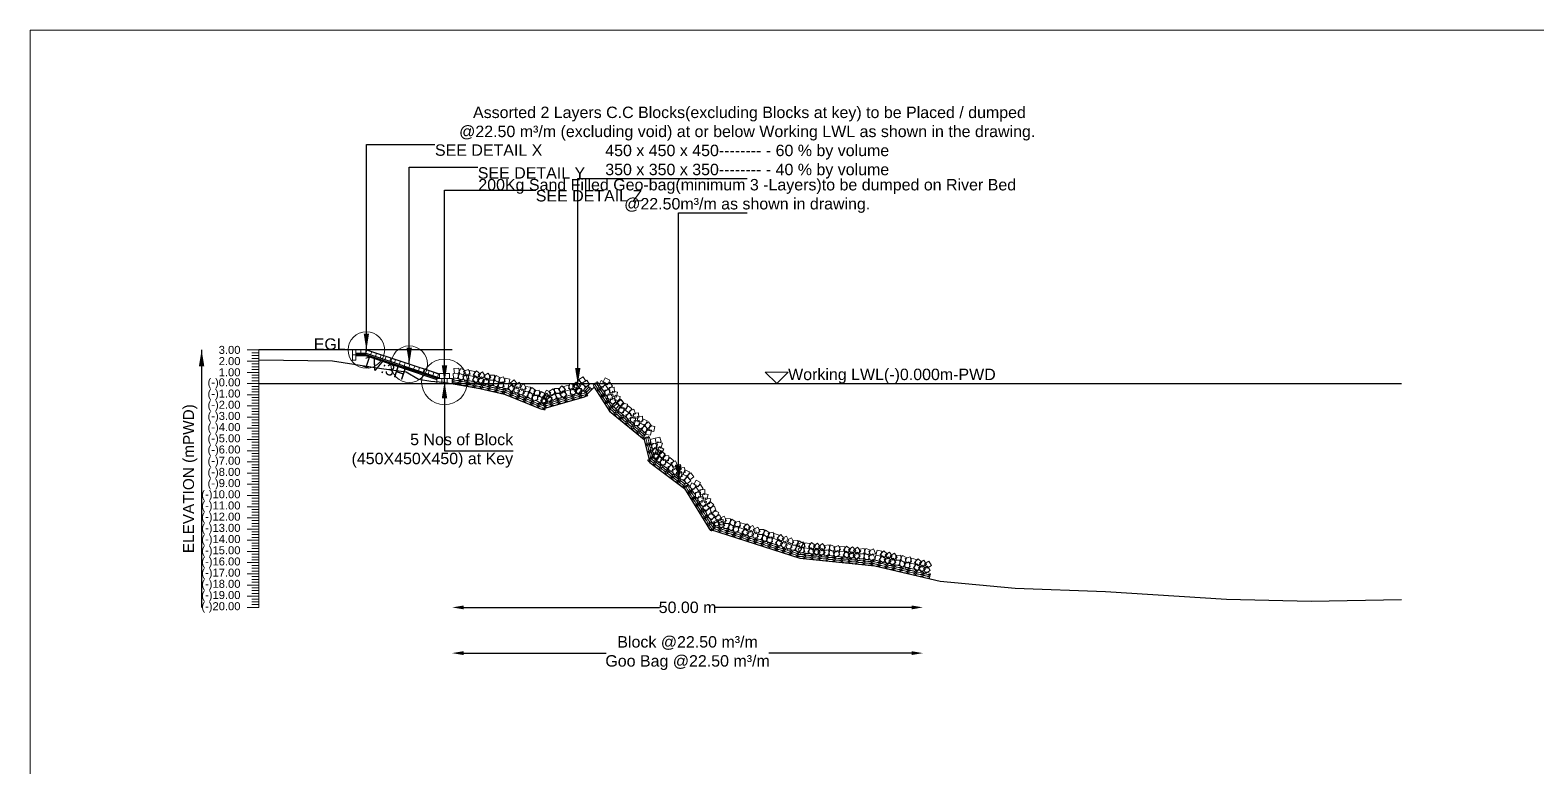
# Model space of a CAD drawing. Header units: inches. Extents: x 89000 to 845017, y -7071 to 0.
# Drawn here: x 670000 to 676595, y -3229 to 0 of the extents above; entities that cross this region are included whole.
import ezdxf

# ---------------------------------------------------------------- set-up
doc = ezdxf.new("R2010")
doc.units = ezdxf.units.IN
doc.header["$LTSCALE"] = 7
doc.header["$MEASUREMENT"] = 0
doc.header["$PDMODE"] = 3
for name, color, linetype, lineweight in [('Cross Section Labels', 7, 'Continuous', 9), ('Existing_Bed_Level for Xsection', 7, 'Continuous', 25), ('Long Section Labels', 7, 'Continuous', 9)]:
    doc.layers.add(name, color=color, linetype=linetype, lineweight=lineweight)
doc.styles.get("Standard").update_dxf_attribs({"font": 'arial.ttf'})
doc.dimstyles.new('Appron Lebeling Style', dxfattribs={"dimtxt": 50, "dimasz": 50, "dimexe": 0.18, "dimexo": 0.0625, "dimgap": 0.09, "dimtad": 0, "dimtih": 1, "dimtoh": 1, "dimdec": 4, "dimzin": 0, "dimdsep": 46, "dimtxsty": 'Standard', "dimcen": 0.09, "dimse1": 1, "dimse2": 1, "dimadec": 0, "dimazin": 0, "dimtfac": 1, "dimtdec": 4, "dimtofl": 0, "dimtmove": 0, "dimatfit": 3, "dimfxl": 1, "dimtolj": 1, "dimtzin": 0, "dimarcsym": 0})
doc.dimstyles.get("Standard").update_dxf_attribs({"dimtxt": 0.18, "dimasz": 0.18, "dimexe": 0.18, "dimexo": 0.0625, "dimgap": 0.09, "dimtad": 0, "dimtih": 1, "dimtoh": 1, "dimdec": 4, "dimzin": 0, "dimdsep": 46, "dimtxsty": 'Standard', "dimcen": 0.09, "dimadec": 0, "dimazin": 0, "dimtfac": 1, "dimtdec": 4, "dimtofl": 0, "dimtmove": 0, "dimatfit": 3, "dimfxl": 1, "dimtolj": 1, "dimtzin": 0, "dimarcsym": 0})

# ---------------------------------------------------------------- blocks, each defined once
blk = doc.blocks.new('*D333')
at = {"layer": 'Cross Section Labels', "color": 0, "lineweight": -2, "transparency": 16777216}
for p, q in [((671895.6, -2526.9), (672753.1, -2526.9)), ((673855.7, -2526.9), (672998.2, -2526.9))]:
    blk.add_line(p, q, dxfattribs=at)
at = {"layer": 'Cross Section Labels', "color": 0, "transparency": 16777216}
for points in [[(671895.6, -2518.6), (671895.6, -2535.3), (671845.6, -2526.9)], [(673855.7, -2518.6), (673855.7, -2535.3), (673905.7, -2526.9)]]:
    blk.add_solid(points, dxfattribs=at)
at = {"layer": 'Defpoints', "color": 0, "transparency": 16777216}
for p in [(671845.6, -1547), (673905.7, -2394.6), (673905.7, -2526.9)]:
    blk.add_point(p, dxfattribs=at)
at = {"layer": 'Cross Section Labels', "color": 0, "transparency": 16777216, "insert": (672875.7, -2526.9), "char_height": 50, "attachment_point": 5}
blk.add_mtext('\\A1;50.00 m', dxfattribs=at)
blk = doc.blocks.new('*D334')
at = {"layer": 'Cross Section Labels', "color": 0, "lineweight": -2, "transparency": 16777216}
for p, q in [((671895.6, -2726.9), (672520, -2726.9)), ((673855.7, -2726.9), (673231.3, -2726.9))]:
    blk.add_line(p, q, dxfattribs=at)
at = {"layer": 'Cross Section Labels', "color": 0, "transparency": 16777216}
for points in [[(671895.6, -2718.6), (671895.6, -2735.3), (671845.6, -2726.9)], [(673855.7, -2718.6), (673855.7, -2735.3), (673905.7, -2726.9)]]:
    blk.add_solid(points, dxfattribs=at)
at = {"layer": 'Defpoints', "color": 0, "transparency": 16777216}
for p in [(671845.6, -1547), (673905.7, -2394.6), (673905.7, -2726.9)]:
    blk.add_point(p, dxfattribs=at)
at = {"layer": 'Cross Section Labels', "color": 0, "transparency": 16777216, "insert": (672875.7, -2726.9), "char_height": 50, "attachment_point": 5}
blk.add_mtext('\\A1;Block @22.50 m³/m ^JGoo Bag @22.50 m³/m ', dxfattribs=at)

msp = doc.modelspace()

# ---------------------------------------------------------------- linework, layer by layer
at = {"layer": 'Cross Section Labels'}
for points in [[(670000, 0), (680000, 0), (680000, -7071), (670000, -7071)], [(673265.64734, -1546.95), (673315.64734, -1496.95), (673215.64734, -1496.95)]]:
    msp.add_lwpolyline(points, close=True, dxfattribs=at)
for centre, radius in [((671470.79734, -1399.95), 80), ((671658.22234, -1462.425), 80), ((671812.57234, -1539.6), 100)]:
    msp.add_circle(centre, radius, dxfattribs=at)
at = {"layer": 'Existing_Bed_Level for Xsection'}
for points in [[(671845.64734, -1399.95), (671000, -1399.95)], [(671000, -1442.727), (671322.45238, -1446.892), (671537.42079, -1481.437), (671644.90501, -1496.382), (671698.64699, -1527.105), (671752.38894, -1536.905), (671806.13118, -1540.825), (671859.87316, -1549.155), (671967.35739, -1568.755), (672074.84157, -1593.255), (672236.06778, -1658.915), (672425.33301, -1605.75), (672467.59866, -1562.14), (672534.62701, -1667.49), (672686.35721, -1791.95), (672711.04719, -1892.89), (672862.64352, -2006.57), (672972.01836, -2184.93), (673367.06782, -2311.84), (673695.27273, -2345.16), (673980.91066, -2412.29), (674309.16849, -2442.18), (674704.21341, -2457.37), (675232.93167, -2490.2), (675603.73285, -2500), (675998.77811, -2491.67)], [(671790.52234, -1506.525), (671473.06041, -1400.70436), (671470.79734, -1399.95), (671468.41186, -1399.95), (671424.31186, -1399.95)], [(671424.31186, -1414.65), (671468.41186, -1414.65), (671790.52234, -1522.02016)], [(671424.31186, -1419.55), (671467.6167, -1419.55), (671783.6667, -1524.9)], [(671424.31186, -1424.45), (671466.82154, -1424.45), (671779.49734, -1528.67527)], [(671000, -1546.95), (675998.77811, -1546.95)]]:
    msp.add_lwpolyline(points, dxfattribs=at)
at = {"layer": 'Long Section Labels'}
for points in [[(671000, -1399.95), (670950, -1399.95)], [(671000, -1448.95), (670950, -1448.95)], [(671000, -1412.2), (670970, -1412.2)], [(671000, -1424.45), (670970, -1424.45)], [(671000, -1436.7), (670970, -1436.7)], [(671000, -2526.95), (671000, -2477.95), (671000, -2428.95), (671000, -2379.95), (671000, -2330.95), (671000, -2281.95), (671000, -2232.95), (671000, -2183.95), (671000, -2134.95), (671000, -2085.95), (671000, -2036.95), (671000, -1987.95), (671000, -1938.95), (671000, -1889.95), (671000, -1840.95), (671000, -1791.95), (671000, -1742.95), (671000, -1693.95), (671000, -1644.95), (671000, -1595.95), (671000, -1546.95), (671000, -1497.95), (671000, -1448.95), (671000, -1399.95)], [(671000, -1497.95), (670950, -1497.95)], [(671000, -1461.2), (670970, -1461.2)], [(671000, -1473.45), (670970, -1473.45)], [(671000, -1485.7), (670970, -1485.7)], [(671000, -1510.2), (670970, -1510.2)], [(671000, -1546.95), (670950, -1546.95)], [(671000, -1522.45), (670970, -1522.45)], [(671000, -1534.7), (670970, -1534.7)], [(671000, -1559.2), (670970, -1559.2)], [(671000, -1571.45), (670970, -1571.45)], [(671000, -1595.95), (670950, -1595.95)], [(671000, -1644.95), (670950, -1644.95)], [(671000, -1583.7), (670970, -1583.7)], [(671000, -1608.2), (670970, -1608.2)], [(671000, -1620.45), (670970, -1620.45)], [(671000, -1632.7), (670970, -1632.7)], [(671000, -1693.95), (670950, -1693.95)], [(671000, -1657.2), (670970, -1657.2)], [(671000, -1669.45), (670970, -1669.45)], [(671000, -1681.7), (670970, -1681.7)], [(671000, -1706.2), (670970, -1706.2)], [(671000, -1742.95), (670950, -1742.95)], [(671000, -1718.45), (670970, -1718.45)], [(671000, -1730.7), (670970, -1730.7)], [(671000, -1755.2), (670970, -1755.2)], [(671000, -1767.45), (670970, -1767.45)], [(671000, -1779.7), (670970, -1779.7)], [(671000, -1791.95), (670950, -1791.95)], [(671000, -1840.95), (670950, -1840.95)], [(671000, -1804.2), (670970, -1804.2)], [(671000, -1816.45), (670970, -1816.45)], [(671000, -1828.7), (670970, -1828.7)], [(671000, -1889.95), (670950, -1889.95)], [(671000, -1853.2), (670970, -1853.2)], [(671000, -1865.45), (670970, -1865.45)], [(671000, -1877.7), (670970, -1877.7)], [(671000, -1902.2), (670970, -1902.2)], [(671000, -1938.95), (670950, -1938.95)], [(671000, -1914.45), (670970, -1914.45)], [(671000, -1926.7), (670970, -1926.7)], [(671000, -1951.2), (670970, -1951.2)], [(671000, -1963.45), (670970, -1963.45)], [(671000, -1975.7), (670970, -1975.7)], [(671000, -1987.95), (670950, -1987.95)], [(671000, -2036.95), (670950, -2036.95)], [(671000, -2000.2), (670970, -2000.2)], [(671000, -2012.45), (670970, -2012.45)], [(671000, -2024.7), (670970, -2024.7)], [(671000, -2085.95), (670950, -2085.95)], [(671000, -2049.2), (670970, -2049.2)], [(671000, -2061.45), (670970, -2061.45)], [(671000, -2073.7), (670970, -2073.7)], [(671000, -2098.2), (670970, -2098.2)], [(671000, -2134.95), (670950, -2134.95)], [(671000, -2110.45), (670970, -2110.45)], [(671000, -2122.7), (670970, -2122.7)], [(671000, -2147.2), (670970, -2147.2)], [(671000, -2159.45), (670970, -2159.45)], [(671000, -2171.7), (670970, -2171.7)], [(671000, -2183.95), (670950, -2183.95)], [(671000, -2232.95), (670950, -2232.95)], [(671000, -2196.2), (670970, -2196.2)], [(671000, -2208.45), (670970, -2208.45)], [(671000, -2220.7), (670970, -2220.7)], [(671000, -2281.95), (670950, -2281.95)], [(671000, -2245.2), (670970, -2245.2)], [(671000, -2257.45), (670970, -2257.45)], [(671000, -2269.7), (670970, -2269.7)], [(671000, -2294.2), (670970, -2294.2)], [(671000, -2306.45), (670970, -2306.45)], [(671000, -2330.95), (670950, -2330.95)], [(671000, -2318.7), (670970, -2318.7)], [(671000, -2343.2), (670970, -2343.2)], [(671000, -2355.45), (670970, -2355.45)], [(671000, -2367.7), (670970, -2367.7)], [(671000, -2379.95), (670950, -2379.95)], [(671000, -2428.95), (670950, -2428.95)], [(671000, -2392.2), (670970, -2392.2)], [(671000, -2404.45), (670970, -2404.45)], [(671000, -2416.7), (670970, -2416.7)], [(671000, -2477.95), (670950, -2477.95)], [(671000, -2441.2), (670970, -2441.2)], [(671000, -2453.45), (670970, -2453.45)], [(671000, -2465.7), (670970, -2465.7)], [(671000, -2490.2), (670970, -2490.2)], [(671000, -2502.45), (670970, -2502.45)], [(671000, -2526.95), (670950, -2526.95)], [(671000, -2514.7), (670970, -2514.7)]]:
    msp.add_lwpolyline(points, dxfattribs=at)
for points in [[(671424.31186, -1399.95), (671409.61186, -1399.95), (671409.61186, -1422), (671424.31186, -1422)], [(671424.31186, -1422), (671409.61186, -1422), (671409.61186, -1444.05), (671424.31186, -1444.05)], [(671446.36186, -1399.95), (671424.31186, -1399.95), (671424.31186, -1414.65), (671446.36186, -1414.65)], [(671468.41186, -1399.95), (671446.36186, -1399.95), (671446.36186, -1414.65), (671468.41186, -1414.65)], [(671493.97888, -1407.67718), (671473.06041, -1400.70436), (671468.41186, -1414.65), (671489.33033, -1421.62282)], [(671514.89734, -1414.65), (671493.97888, -1407.67718), (671489.33033, -1421.62282), (671510.24879, -1428.59564)], [(671535.81581, -1421.62282), (671514.89734, -1414.65), (671510.24879, -1428.59564), (671531.16726, -1435.56847)], [(671556.73428, -1428.59564), (671535.81581, -1421.62282), (671531.16726, -1435.56847), (671552.08573, -1442.54129)], [(671577.65274, -1435.56847), (671556.73428, -1428.59564), (671552.08573, -1442.54129), (671573.00419, -1449.51411)], [(671598.57121, -1442.54129), (671577.65274, -1435.56847), (671573.00419, -1449.51411), (671593.92266, -1456.48693)], [(671619.48968, -1449.51411), (671598.57121, -1442.54129), (671593.92266, -1456.48693), (671614.84113, -1463.45976)], [(671640.40814, -1456.48693), (671619.48968, -1449.51411), (671614.84113, -1463.45976), (671635.75959, -1470.43258)], [(671661.32661, -1463.45976), (671640.40814, -1456.48693), (671635.75959, -1470.43258), (671656.67806, -1477.4054)], [(671682.24508, -1470.43258), (671661.32661, -1463.45976), (671656.67806, -1477.4054), (671677.59653, -1484.37822)], [(671703.16354, -1477.4054), (671682.24508, -1470.43258), (671677.59653, -1484.37822), (671698.515, -1491.35104)], [(671724.08201, -1484.37822), (671703.16354, -1477.4054), (671698.515, -1491.35104), (671719.43346, -1498.32387)], [(671745.00048, -1491.35104), (671724.08201, -1484.37822), (671719.43346, -1498.32387), (671740.35193, -1505.29669)], [(671765.91894, -1498.32387), (671745.00048, -1491.35104), (671740.35193, -1505.29669), (671761.2704, -1512.26951)], [(671786.83741, -1505.29669), (671765.91894, -1498.32387), (671761.2704, -1512.26951), (671782.18886, -1519.24233)], [(671812.57234, -1502.85), (671790.52234, -1502.85), (671790.52234, -1524.9), (671812.57234, -1524.9)], [(671834.62234, -1502.85), (671812.57234, -1502.85), (671812.57234, -1524.9), (671834.62234, -1524.9)], [(671871.82835, -1500.89736), (671849.90735, -1503.27904), (671852.28903, -1525.20003), (671874.21003, -1522.81835)], [(671875.20577, -1479.10755), (671853.28477, -1481.48923), (671855.66645, -1503.41023), (671877.58745, -1501.02855)], [(671899.39366, -1511.83111), (671879.46621, -1502.39188), (671870.02698, -1522.31933), (671889.95443, -1531.75856)], [(671903.3493, -1490.13882), (671883.42185, -1480.69959), (671873.98262, -1500.62704), (671893.91007, -1510.06627)], [(671913.08276, -1506.94268), (671892.31443, -1514.3507), (671899.72245, -1535.11904), (671920.49079, -1527.71101)], [(671917.0384, -1485.25039), (671896.27007, -1492.65842), (671903.67809, -1513.42675), (671924.44643, -1506.01872)], [(671940.91886, -1516.11817), (671919.22657, -1512.16253), (671915.27093, -1533.85482), (671936.96322, -1537.81046)], [(671944.8745, -1494.42588), (671923.18221, -1490.47024), (671919.22657, -1512.16253), (671940.91886, -1516.11817)], [(671965.32647, -1527.66462), (671948.50967, -1513.40286), (671934.24791, -1530.21965), (671951.0647, -1544.48142)], [(671969.28211, -1505.97233), (671952.46531, -1491.71057), (671938.20355, -1508.52737), (671955.02034, -1522.78913)], [(671978.23828, -1495.86784), (671960.09747, -1508.40232), (671972.63195, -1526.54314), (671990.77277, -1514.00865)], [(672014.6456, -1519.97319), (672002.90148, -1501.31098), (671984.23927, -1513.05509), (671995.98338, -1531.71731)], [(672031.54047, -1509.97983), (672009.5063, -1510.81507), (672010.34154, -1532.84925), (672032.37571, -1532.01401)], [(672057.33818, -1521.7179), (672037.84254, -1511.41633), (672027.54097, -1530.91197), (672047.03661, -1541.21354)], [(671801.54734, -1524.9), (671779.49734, -1524.9), (671779.49734, -1546.95), (671801.54734, -1546.95)], [(671823.59734, -1524.9), (671801.54734, -1524.9), (671801.54734, -1546.95), (671823.59734, -1546.95)], [(671845.64734, -1524.9), (671823.59734, -1524.9), (671823.59734, -1546.95), (671845.64734, -1546.95)], [(671974.28264, -1517.56013), (671956.14183, -1530.09461), (671968.67631, -1548.23543), (671986.81713, -1535.70094)], [(672009.7452, -1541.47177), (671998.00109, -1522.80955), (671979.33887, -1534.55367), (671991.08299, -1553.21588)], [(672026.64008, -1531.4784), (672004.6059, -1532.31365), (672005.44114, -1554.34782), (672027.47532, -1553.51258)], [(672052.43779, -1543.21647), (672032.94214, -1532.9149), (672022.64057, -1552.41055), (672042.13622, -1562.71212)], [(672066.32755, -1538.9313), (672045.25515, -1545.42411), (672051.74796, -1566.4965), (672072.82035, -1560.0037)], [(672071.22795, -1517.43273), (672050.15555, -1523.92553), (672056.64835, -1544.99793), (672077.72075, -1538.50513)], [(672093.73581, -1549.31521), (672072.23724, -1544.41482), (672067.33684, -1565.91339), (672088.83541, -1570.81378)], [(672098.63621, -1527.81664), (672077.13763, -1522.91624), (672072.23724, -1544.41482), (672093.73581, -1549.31521)], [(672122.12475, -1569.25715), (672108.5872, -1551.85206), (672091.18211, -1565.38961), (672104.71966, -1582.7947)], [(672130.44146, -1548.83572), (672116.90391, -1531.43063), (672099.49882, -1544.96818), (672113.03637, -1562.37327)], [(672132.96141, -1561.2023), (672112.63707, -1569.75354), (672121.18832, -1590.07788), (672141.51265, -1581.52664)], [(672141.27812, -1540.78087), (672120.95378, -1549.33211), (672129.50502, -1569.65645), (672149.82936, -1561.10521)], [(672161.93877, -1589.83185), (672153.37135, -1569.51432), (672133.05382, -1578.08175), (672141.62125, -1598.39927)], [(672170.25548, -1569.41041), (672161.68805, -1549.09289), (672141.37053, -1557.66031), (672149.93795, -1577.97784)], [(672180.2288, -1582.70591), (672158.35014, -1579.96243), (672155.60666, -1601.84109), (672177.48532, -1604.58457)], [(672188.54551, -1562.28448), (672166.66684, -1559.541), (672163.92337, -1581.41966), (672185.80203, -1584.16314)], [(672212.10222, -1578.04473), (672194.53182, -1564.72243), (672181.20952, -1582.29282), (672198.77991, -1595.61513)], [(672226.50254, -1576.06509), (672204.65691, -1579.06025), (672207.65206, -1600.90588), (672229.49769, -1597.91072)], [(672251.8678, -1590.74983), (672231.44637, -1582.43312), (672223.12966, -1602.85456), (672243.55109, -1611.17126)], [(672237.33258, -1582.0522), (672226.53074, -1601.27518), (672245.75372, -1612.07702), (672256.55556, -1592.85404)], [(672277.78058, -1586.87899), (672258.54901, -1576.09246), (672247.76248, -1595.32404), (672266.99405, -1606.11056)], [(672287.8506, -1570.0297), (672268.89119, -1581.28772), (672280.14921, -1600.24714), (672299.10862, -1588.98912)], [(672316.12192, -1568.02051), (672294.07347, -1568.28168), (672294.33464, -1590.33014), (672316.3831, -1590.06896)], [(672326.27819, -1557.62154), (672310.86598, -1573.3907), (672326.63513, -1588.80291), (672342.04734, -1573.03376)], [(672332.24128, -1578.84992), (672316.82907, -1594.61908), (672332.59823, -1610.03129), (672348.01044, -1594.26213)], [(672355.31768, -1553.6534), (672334.0893, -1559.61649), (672340.0524, -1580.84487), (672361.28077, -1574.88177)], [(672361.28077, -1574.88177), (672340.0524, -1580.84487), (672346.01549, -1602.07324), (672367.24387, -1596.11015)], [(672382.31657, -1553.32008), (672360.94745, -1547.88287), (672355.51025, -1569.252), (672376.87937, -1574.6892)], [(672388.27967, -1574.54845), (672366.91055, -1569.11125), (672361.47335, -1590.48037), (672382.84247, -1595.91757)], [(672395.74164, -1552.84119), (672373.69448, -1553.19511), (672374.0484, -1575.24227), (672396.09556, -1574.88835)], [(672385.93122, -1540.31053), (672375.12938, -1559.53351), (672394.35236, -1570.33535), (672405.1542, -1551.11237)], [(672391.89432, -1561.53891), (672381.09248, -1580.76189), (672400.31545, -1591.56372), (672411.11729, -1572.34075)], [(672395.96708, -1533.21332), (672385.2462, -1552.48156), (672404.51444, -1563.20245), (672415.23533, -1543.9342)], [(672411.57549, -1568.18693), (672389.52833, -1568.54085), (672389.88225, -1590.58801), (672411.92941, -1590.23409)], [(672419.38874, -1517.25305), (672400.46552, -1528.57181), (672411.78427, -1547.49503), (672430.7075, -1536.17627)], [(672411.80093, -1548.55906), (672401.08005, -1567.82731), (672420.34829, -1578.54819), (672431.06917, -1559.27995)], [(672435.22259, -1532.59879), (672416.29937, -1543.91755), (672427.61812, -1562.84077), (672446.54134, -1551.52201)], [(672516.73968, -1544.23329), (672497.19318, -1534.02853), (672486.98843, -1553.57503), (672506.53492, -1563.77978)], [(672528.92071, -1570.89151), (672517.08418, -1552.28777), (672498.48044, -1564.12429), (672510.31697, -1582.72803)], [(672535.34342, -1532.39676), (672515.79692, -1522.19201), (672505.59217, -1541.7385), (672525.13866, -1551.94326)], [(672537.03263, -1596.64511), (672536.07058, -1574.61611), (672514.04158, -1575.57816), (672515.00363, -1597.60717)], [(672547.52445, -1559.05498), (672535.68792, -1540.45124), (672517.08418, -1552.28777), (672528.92071, -1570.89151)], [(672555.63637, -1584.80859), (672554.67432, -1562.77959), (672532.64532, -1563.74164), (672533.60737, -1585.77064)], [(672569.13553, -1584.5144), (672547.61292, -1579.72069), (672542.81921, -1601.2433), (672564.34182, -1606.03702)], [(672203.78551, -1598.46616), (672186.21511, -1585.14386), (672172.89281, -1602.71426), (672190.46321, -1616.03656)], [(672218.18583, -1596.48652), (672196.3402, -1599.48168), (672199.33535, -1621.32731), (672221.18098, -1618.33215)], [(672243.55109, -1611.17126), (672223.12966, -1602.85456), (672214.81295, -1623.27599), (672235.23439, -1631.59269)], [(672243.29568, -1603.28058), (672232.49384, -1622.50355), (672251.71681, -1633.30539), (672262.51865, -1614.08242)], [(672265.07478, -1627.4741), (672251.53723, -1610.06901), (672234.13213, -1623.60656), (672247.66968, -1641.01165)], [(672273.39148, -1607.05267), (672259.85393, -1589.64758), (672242.44884, -1603.18513), (672255.98639, -1620.59022)], [(672283.74367, -1608.10737), (672264.5121, -1597.32084), (672253.72557, -1616.55241), (672272.95715, -1627.33894)], [(672293.8137, -1591.25808), (672274.85428, -1602.5161), (672286.1123, -1621.47551), (672305.07172, -1610.21749)], [(672322.08502, -1589.24888), (672300.03656, -1589.51006), (672300.29774, -1611.55851), (672322.34619, -1611.29734)], [(672550.53179, -1596.35093), (672529.00918, -1591.55722), (672524.21547, -1613.07983), (672545.73808, -1617.87354)], [(672557.58508, -1636.47062), (672562.36165, -1614.94419), (672540.83523, -1610.16762), (672536.05866, -1631.69404)], [(672576.62381, -1641.24879), (672560.37261, -1626.34573), (672545.46956, -1642.59693), (672561.72075, -1657.49999)], [(672584.18685, -1651.48172), (672571.34245, -1633.559), (672553.41973, -1646.4034), (672566.26413, -1664.32612)], [(672576.18882, -1624.63409), (672580.96539, -1603.10767), (672559.43897, -1598.3311), (672554.6624, -1619.85752)], [(672595.22755, -1629.41226), (672578.97635, -1614.50921), (672564.0733, -1630.76041), (672580.32449, -1645.66346)], [(672598.17107, -1634.43344), (672585.32668, -1616.51072), (672567.40395, -1629.35511), (672580.24835, -1647.27783)], [(672612.51269, -1636.80119), (672590.75848, -1633.20161), (672587.1589, -1654.95581), (672608.91311, -1658.55539)], [(672632.40033, -1658.3307), (672615.35205, -1644.34647), (672601.36782, -1661.39475), (672618.41611, -1675.37898)], [(672598.52846, -1653.84947), (672576.77426, -1650.24989), (672573.17468, -1672.0041), (672594.92888, -1675.60368)], [(672618.41611, -1675.37898), (672601.36782, -1661.39475), (672587.3836, -1678.44304), (672604.43188, -1692.42726)], [(672634.15547, -1697.31808), (672626.37098, -1676.6879), (672605.7408, -1684.47239), (672613.52529, -1705.10257)], [(672648.13969, -1680.2698), (672640.35521, -1659.63962), (672619.72503, -1667.42411), (672627.50952, -1688.05428)], [(672646.88956, -1692.82844), (672624.9454, -1694.98632), (672627.10328, -1716.93048), (672649.04744, -1714.7726)], [(672660.87378, -1675.78016), (672638.92963, -1677.93804), (672641.0875, -1699.88219), (672663.03166, -1697.72432)], [(672666.10359, -1728.74722), (672663.92824, -1706.80479), (672641.98581, -1708.98014), (672644.16116, -1730.92258)], [(672680.08782, -1711.69894), (672677.91247, -1689.75651), (672655.97003, -1691.93186), (672658.14539, -1713.87429)], [(672699.66714, -1710.30097), (672679.57855, -1701.2097), (672670.48728, -1721.29828), (672690.57586, -1730.38956)], [(672717.50905, -1732.32302), (672704.66465, -1714.40029), (672686.74193, -1727.24469), (672699.58633, -1745.16741)], [(672685.68291, -1727.34925), (672665.59433, -1718.25798), (672656.50305, -1738.34657), (672676.59164, -1747.43784)], [(672703.52483, -1749.3713), (672690.68043, -1731.44858), (672672.75771, -1744.29297), (672685.6021, -1762.21569)], [(672717.86644, -1751.73905), (672696.11224, -1748.13947), (672692.51266, -1769.89367), (672714.26686, -1773.49325)], [(672731.85067, -1734.69076), (672710.09646, -1731.09118), (672706.49688, -1752.84539), (672728.25109, -1756.44497)], [(672738.67682, -1807.86519), (672733.43783, -1786.44661), (672712.01925, -1791.68561), (672717.25825, -1813.10419)], [(672738.09339, -1834.85984), (672744.2529, -1813.68762), (672723.08068, -1807.52811), (672716.92117, -1828.70033)], [(672750.97272, -1838.91405), (672732.12753, -1827.46586), (672720.67933, -1846.31105), (672739.52453, -1857.75925)], [(672761.13928, -1840.99653), (672740.67392, -1832.7885), (672732.46589, -1853.25385), (672752.93124, -1861.46188)], [(672760.0954, -1802.6262), (672754.8564, -1781.20762), (672733.43783, -1786.44661), (672738.67682, -1807.86519)], [(672759.51196, -1829.62085), (672765.67147, -1808.44862), (672744.49925, -1802.28912), (672738.33974, -1823.46134)], [(672772.3913, -1833.67506), (672753.54611, -1822.22686), (672742.09791, -1841.07206), (672760.9431, -1852.52025)], [(672766.19416, -1873.93588), (672777.62734, -1855.08158), (672758.77304, -1843.64839), (672747.33986, -1862.50269)], [(672779.92307, -1862.22089), (672766.31053, -1844.87438), (672748.96402, -1858.48692), (672762.57656, -1875.83343)], [(672747.91056, -1858.63749), (672727.44521, -1850.42946), (672719.23717, -1870.89481), (672739.70252, -1879.10285)], [(672744.77558, -1879.17487), (672756.20877, -1860.32057), (672737.35446, -1848.88739), (672725.92128, -1867.74169)], [(672766.69435, -1879.86185), (672753.08181, -1862.51535), (672735.73531, -1876.12788), (672749.34785, -1893.47439)], [(672781.12546, -1881.60295), (672759.23516, -1878.95392), (672756.58613, -1900.84422), (672778.47643, -1903.49325)], [(672794.35417, -1863.96199), (672772.46387, -1861.31296), (672769.81484, -1883.20325), (672791.70514, -1885.85228)], [(672801.9316, -1902.24617), (672784.29063, -1889.01746), (672771.06192, -1906.65842), (672788.70288, -1919.88714)], [(672815.16031, -1884.60521), (672797.51935, -1871.3765), (672784.29063, -1889.01746), (672801.9316, -1902.24617)], [(672818.61122, -1923.47921), (672809.93591, -1903.20751), (672789.66422, -1911.88282), (672798.33952, -1932.15451)], [(672831.83993, -1905.83825), (672823.16463, -1885.56655), (672802.89294, -1894.24186), (672811.56824, -1914.51355)], [(672844.36648, -1900.79845), (672822.53708, -1903.90969), (672825.64832, -1925.73909), (672847.47772, -1922.62785)], [(672831.13776, -1918.43941), (672809.30836, -1921.55065), (672812.4196, -1943.38005), (672834.249, -1940.26881)], [(672851.89741, -1953.48759), (672848.76879, -1931.66068), (672826.94188, -1934.7893), (672830.0705, -1956.61621)], [(672865.12613, -1935.84663), (672861.99751, -1914.01971), (672840.17059, -1917.14833), (672843.29921, -1938.97525)], [(672871.3973, -1951.2385), (672850.93195, -1943.03047), (672842.72392, -1963.49582), (672863.18927, -1971.70385)], [(672884.62602, -1933.59754), (672864.16067, -1925.3895), (672855.95263, -1945.85486), (672876.41798, -1954.06289)], [(672890.1811, -1972.46286), (672876.56856, -1955.11635), (672859.22205, -1968.72889), (672872.83459, -1986.0754)], [(672903.40981, -1954.8219), (672889.79727, -1937.47539), (672872.45077, -1951.08793), (672886.0633, -1968.43444)], [(672932.38115, -1980.41438), (672913.00629, -1969.88741), (672902.47931, -1989.26227), (672921.85417, -1999.78924)], [(672913.58399, -1991.94127), (672894.20912, -1981.4143), (672883.68215, -2000.78916), (672903.05701, -2011.31614)], [(672925.32199, -2018.79751), (672913.79509, -2000.00035), (672894.99793, -2011.52724), (672906.52483, -2030.32441)], [(672933.00641, -2044.6819), (672932.40921, -2022.63998), (672910.3673, -2023.23718), (672910.9645, -2045.27909)], [(672944.11915, -2007.27062), (672932.59226, -1988.47346), (672913.79509, -2000.00035), (672925.32199, -2018.79751)], [(672946.50859, -2044.61125), (672925.06829, -2039.46186), (672919.9189, -2060.90215), (672941.3592, -2066.05154)], [(672951.80357, -2033.155), (672951.20637, -2011.11309), (672929.16446, -2011.71029), (672929.76166, -2033.7522)], [(672965.30575, -2033.08436), (672943.86546, -2027.93496), (672938.71606, -2049.37526), (672960.15636, -2054.52465)], [(672952.89667, -2084.84221), (672958.02899, -2063.39783), (672936.5846, -2058.26551), (672931.45228, -2079.7099)], [(672971.85368, -2089.93494), (672955.85145, -2074.76487), (672940.68138, -2090.7671), (672956.68361, -2105.93717)], [(672971.69383, -2073.31532), (672976.82615, -2051.87093), (672955.38176, -2046.73862), (672950.24944, -2068.183)], [(672981.49748, -2116.58642), (672975.23266, -2095.44512), (672954.09136, -2101.70994), (672960.35618, -2122.85124)], [(672990.65084, -2078.40805), (672974.64861, -2063.23798), (672959.47854, -2079.24021), (672975.48077, -2094.41028)], [(673000.29464, -2105.05953), (672994.02982, -2083.91823), (672972.88852, -2090.18305), (672979.15334, -2111.32435)], [(673013.06939, -2111.99451), (672993.69453, -2101.46753), (672983.16756, -2120.84239), (673002.54242, -2131.36937)], [(672994.27223, -2123.5214), (672974.89737, -2112.99442), (672964.3704, -2132.36929), (672983.74526, -2142.89626)], [(673006.01023, -2150.37764), (672994.48334, -2131.58048), (672975.68618, -2143.10737), (672987.21307, -2161.90453)], [(673008.17294, -2142.3404), (672988.5556, -2152.40829), (672998.62349, -2172.02563), (673018.24083, -2161.95774)], [(673013.69466, -2176.26202), (673013.09746, -2154.22011), (672991.05554, -2154.81731), (672991.65274, -2176.85922)], [(673024.80739, -2138.85075), (673013.2805, -2120.05358), (672994.48334, -2131.58048), (673006.01023, -2150.37764)], [(673014.91706, -2121.34708), (672995.29972, -2131.41498), (673005.36761, -2151.03232), (673024.98495, -2140.96442)], [(673039.23794, -2168.69004), (673029.15443, -2149.08072), (673009.54512, -2159.16423), (673019.62863, -2178.77355)], [(673032.49182, -2164.73513), (673031.89462, -2142.69322), (673009.8527, -2143.29042), (673010.4499, -2165.33233)], [(673045.98207, -2147.69673), (673035.89856, -2128.08741), (673016.28924, -2138.17092), (673026.37275, -2157.78024)], [(673056.93492, -2160.19762), (673034.91121, -2159.12119), (673033.83478, -2181.1449), (673055.85848, -2182.22133)], [(673063.67904, -2139.20431), (673041.65533, -2138.12787), (673040.5789, -2160.15158), (673062.60261, -2161.22802)], [(673081.61896, -2174.1261), (673063.08888, -2162.17459), (673051.13737, -2180.70467), (673069.66745, -2192.65618)], [(673088.36308, -2153.13278), (673069.833, -2141.18127), (673057.88149, -2159.71135), (673076.41157, -2171.66286)], [(673095.82769, -2171.06012), (673074.2721, -2175.70329), (673078.91527, -2197.25888), (673100.47086, -2192.61571)], [(673102.57181, -2150.06681), (673081.01622, -2154.70998), (673085.65939, -2176.26557), (673107.21498, -2171.6224)], [(673128.97764, -2162.78571), (673107.98432, -2156.04159), (673101.2402, -2177.03491), (673122.23351, -2183.77903)], [(673151.67565, -2177.40938), (673136.85719, -2161.08102), (673120.52882, -2175.89948), (673135.34728, -2192.22785)], [(673161.87027, -2168.55594), (673142.25293, -2178.62383), (673152.32082, -2198.24117), (673171.93817, -2188.17328)], [(673192.93528, -2194.90558), (673182.85177, -2175.29626), (673163.24245, -2185.37977), (673173.32596, -2204.98909)], [(673122.23351, -2183.77903), (673101.2402, -2177.03491), (673094.49608, -2198.02822), (673115.48939, -2204.77234)], [(673144.93153, -2198.4027), (673130.11306, -2182.07433), (673113.78469, -2196.8928), (673128.60316, -2213.22116)], [(673155.12615, -2189.54925), (673135.50881, -2199.61715), (673145.5767, -2219.23449), (673165.19404, -2209.16659)], [(673186.19116, -2215.8989), (673176.10765, -2196.28958), (673156.49833, -2206.37309), (673166.58184, -2225.98241)], [(673203.88813, -2207.40648), (673181.86442, -2206.33004), (673180.78799, -2228.35375), (673202.8117, -2229.43019)], [(673210.63225, -2186.41316), (673188.60854, -2185.33673), (673187.53211, -2207.36044), (673209.55582, -2208.43687)], [(673228.57217, -2221.33495), (673210.04209, -2209.38344), (673198.09058, -2227.91352), (673216.62066, -2239.86503)], [(673235.31629, -2200.34163), (673216.78621, -2188.39012), (673204.8347, -2206.92021), (673223.36478, -2218.87172)], [(673242.7809, -2218.26898), (673221.22531, -2222.91215), (673225.86848, -2244.46774), (673247.42407, -2239.82457)], [(673249.52502, -2197.27566), (673227.96943, -2201.91883), (673232.6126, -2223.47442), (673254.16819, -2218.83125)], [(673269.18673, -2230.98788), (673248.19341, -2224.24376), (673241.44929, -2245.23708), (673262.4426, -2251.9812)], [(673275.93085, -2209.99457), (673254.93753, -2203.25045), (673248.19341, -2224.24376), (673269.18673, -2230.98788)], [(673291.88474, -2245.61155), (673277.06628, -2229.28319), (673260.73791, -2244.10165), (673275.55637, -2260.43002)], [(673298.62886, -2224.61824), (673283.8104, -2208.28987), (673267.48203, -2223.10833), (673282.30049, -2239.4367)], [(673302.07936, -2236.75811), (673282.46202, -2246.826), (673292.52991, -2266.44334), (673312.14726, -2256.37545)], [(673308.82349, -2215.76479), (673289.20614, -2225.83268), (673299.27404, -2245.45002), (673318.89138, -2235.38213)], [(673339.88849, -2242.11443), (673329.80498, -2222.50512), (673310.19566, -2232.58863), (673320.27917, -2252.19794)], [(673357.58546, -2233.62201), (673335.56175, -2232.54558), (673334.48532, -2254.56929), (673356.50903, -2255.64572)], [(673382.2695, -2247.55049), (673363.73942, -2235.59898), (673351.78791, -2254.12906), (673370.318, -2266.08057)], [(673381.81554, -2239.83834), (673361.69837, -2248.86618), (673370.72621, -2268.98336), (673390.84338, -2259.95551)], [(673333.14437, -2263.10775), (673323.06086, -2243.49843), (673303.45154, -2253.58194), (673313.53505, -2273.19126)], [(673350.84134, -2254.61533), (673328.81763, -2253.5389), (673327.7412, -2275.56261), (673349.76491, -2276.63904)], [(673375.52538, -2268.5438), (673356.9953, -2256.59229), (673345.04379, -2275.12238), (673363.57387, -2287.07389)], [(673379.58843, -2261.77558), (673359.47126, -2270.80342), (673368.4991, -2290.9206), (673388.61627, -2281.89275)], [(673408.06318, -2268.72014), (673386.12594, -2266.49302), (673383.89883, -2288.43026), (673405.83607, -2290.65738)], [(673410.29029, -2246.7829), (673388.35305, -2244.55579), (673386.12594, -2266.49302), (673408.06318, -2268.72014)], [(673433.30775, -2278.29945), (673415.41538, -2265.4128), (673402.52873, -2283.30517), (673420.4211, -2296.19182)], [(673435.53486, -2256.36221), (673417.64249, -2243.47556), (673404.75584, -2261.36794), (673422.64822, -2274.25458)], [(673441.43646, -2267.51808), (673424.34414, -2281.44844), (673438.2745, -2298.54076), (673455.36682, -2284.6104)], [(673443.66357, -2245.58084), (673426.57125, -2259.5112), (673440.50161, -2276.60353), (673457.59393, -2262.67316)], [(673477.30532, -2286.82516), (673463.36135, -2269.74394), (673446.28012, -2283.6879), (673460.22409, -2300.76913)], [(673479.53243, -2264.88792), (673465.58846, -2247.8067), (673448.50723, -2261.75067), (673462.4512, -2278.83189)], [(673492.84723, -2274.83546), (673471.08177, -2278.36637), (673474.61269, -2300.13183), (673496.37815, -2296.60091)], [(673495.07434, -2252.89822), (673473.30888, -2256.42914), (673476.8398, -2278.19459), (673498.60526, -2274.66367)], [(673519.88964, -2283.32144), (673499.27789, -2275.48831), (673491.44475, -2296.10007), (673512.05651, -2303.9332)], [(673522.11675, -2261.38421), (673501.505, -2253.55107), (673493.67186, -2274.16283), (673514.28362, -2281.99596)], [(673533.1491, -2277.36536), (673513.03193, -2286.3932), (673522.05977, -2306.51037), (673542.17694, -2297.48253)], [(673535.37621, -2255.42812), (673515.25904, -2264.45596), (673524.28688, -2284.57313), (673544.40406, -2275.54529)], [(673561.62385, -2284.30991), (673539.68661, -2282.0828), (673537.4595, -2304.02004), (673559.39674, -2306.24715)], [(673563.85096, -2262.37267), (673541.91372, -2260.14556), (673539.68661, -2282.0828), (673561.62385, -2284.30991)], [(673586.86842, -2293.88923), (673568.97605, -2281.00258), (673556.08941, -2298.89495), (673573.98178, -2311.7816)], [(673589.09553, -2271.95199), (673571.20316, -2259.06534), (673558.31652, -2276.95771), (673576.20889, -2289.84436)], [(673594.99714, -2283.10786), (673577.90481, -2297.03822), (673591.83517, -2314.13054), (673608.9275, -2300.20018)], [(673597.22425, -2261.17062), (673580.13192, -2275.10098), (673594.06229, -2292.1933), (673611.15461, -2278.26294)], [(673630.86599, -2302.41494), (673616.92202, -2285.33371), (673599.8408, -2299.27768), (673613.78477, -2316.35891)], [(673633.0931, -2280.4777), (673619.14914, -2263.39648), (673602.06791, -2277.34044), (673616.01188, -2294.42167)], [(673646.4079, -2290.42524), (673624.64245, -2293.95615), (673628.17337, -2315.72161), (673649.93882, -2312.19069)], [(673648.63502, -2268.488), (673626.86956, -2272.01891), (673630.40048, -2293.78437), (673652.16593, -2290.25345)], [(673673.45032, -2298.91122), (673652.83856, -2291.07809), (673645.00543, -2311.68984), (673665.61719, -2319.52298)], [(673675.67743, -2276.97398), (673655.06567, -2269.14085), (673647.23254, -2289.75261), (673667.8443, -2297.58574)], [(673686.70978, -2292.95514), (673666.59261, -2301.98298), (673675.62045, -2322.10015), (673695.73762, -2313.07231)], [(673688.93689, -2271.0179), (673668.81972, -2280.04574), (673677.84756, -2300.16291), (673697.96473, -2291.13507)], [(673720.86914, -2302.85398), (673699.40397, -2297.80928), (673694.35927, -2319.27445), (673715.82444, -2324.31915)], [(673725.91383, -2281.38881), (673704.44866, -2276.34411), (673699.40397, -2297.80928), (673720.86914, -2302.85398)], [(673744.66331, -2315.61678), (673728.58724, -2300.52498), (673713.49544, -2316.60105), (673729.57151, -2331.69285)], [(673749.70801, -2294.15161), (673733.63193, -2279.05981), (673718.54013, -2295.13588), (673734.61621, -2310.22768)], [(673754.11773, -2305.97687), (673735.3678, -2317.58043), (673746.97136, -2336.33036), (673765.72129, -2324.7268)], [(673759.16242, -2284.5117), (673740.41249, -2296.11526), (673752.01606, -2314.86519), (673770.76599, -2303.26162)], [(673792.234, -2308.29424), (673780.61551, -2289.55355), (673761.87482, -2301.17204), (673773.49331, -2319.91273)], [(673809.19562, -2298.41459), (673787.15633, -2299.1018), (673787.84354, -2321.14109), (673809.88283, -2320.45387)], [(673834.9139, -2310.32568), (673815.4879, -2299.89338), (673805.0556, -2319.31939), (673824.48161, -2329.75168)], [(673848.83214, -2306.13391), (673827.7166, -2312.48502), (673834.06771, -2333.60055), (673855.18324, -2327.24945)], [(673787.1893, -2329.75941), (673775.57081, -2311.01872), (673756.83013, -2322.63721), (673768.44862, -2341.3779)], [(673804.15092, -2319.87976), (673782.11163, -2320.56697), (673782.79885, -2342.60626), (673804.83813, -2341.91904)], [(673829.8692, -2331.79085), (673810.4432, -2321.35855), (673800.0109, -2340.78456), (673819.43691, -2351.21686)], [(673843.78744, -2327.59908), (673822.6719, -2333.95019), (673829.02301, -2355.06572), (673850.13855, -2348.71462)], [(673871.12533, -2338.16686), (673849.66016, -2333.12217), (673844.61546, -2354.58734), (673866.08063, -2359.63203)], [(673876.17002, -2316.70169), (673854.70485, -2311.657), (673849.66016, -2333.12217), (673871.12533, -2338.16686)], [(673894.9195, -2350.92966), (673878.84343, -2335.83786), (673863.75163, -2351.91393), (673879.8277, -2367.00573)], [(673899.9642, -2329.46449), (673883.88812, -2314.37269), (673868.79633, -2330.44876), (673884.8724, -2345.54056)], [(673904.37392, -2341.28975), (673885.62399, -2352.89331), (673897.22755, -2371.64324), (673915.97748, -2360.03968)], [(673909.41861, -2319.82458), (673890.66869, -2331.42814), (673902.27225, -2350.17807), (673921.02218, -2338.57451)], [(673937.44549, -2365.07229), (673925.827, -2346.3316), (673907.08632, -2357.95009), (673918.70481, -2376.69078)], [(673942.49019, -2343.60712), (673930.8717, -2324.86643), (673912.13102, -2336.48492), (673923.74951, -2355.22561)]]:
    msp.add_lwpolyline(points, close=True, dxfattribs=at)
for centre, major_axis in [((671862.50084, -1545.40048), (16.04265, -2.92542)), ((671863.99519, -1537.20562), (16.04265, -2.92542)), ((671865.48954, -1529.01075), (16.04265, -2.92542)), ((671894.58614, -1551.25131), (16.04265, -2.92542)), ((671896.0805, -1543.05645), (16.04265, -2.92542)), ((671897.57485, -1534.86158), (16.04265, -2.92542)), ((671926.67145, -1557.10214), (16.04265, -2.92542)), ((671928.1658, -1548.90728), (16.04265, -2.92542)), ((671929.66015, -1540.71241), (16.04265, -2.92542)), ((671958.75675, -1562.95297), (16.04265, -2.92542)), ((671960.25111, -1554.75811), (16.04265, -2.92542)), ((671961.74546, -1546.56324), (16.04265, -2.92542)), ((671990.81746, -1569.83067), (15.89939, -3.62411)), ((671992.66872, -1561.70899), (15.89939, -3.62411)), ((671994.51999, -1553.58731), (15.89939, -3.62411)), ((672022.61624, -1577.0789), (15.89939, -3.62411)), ((672024.4675, -1568.95722), (15.89939, -3.62411)), ((672026.31876, -1560.83554), (15.89939, -3.62411)), ((672054.41502, -1584.32713), (15.89939, -3.62411)), ((672056.26628, -1576.20545), (15.89939, -3.62411)), ((672058.11754, -1568.08377), (15.89939, -3.62411)), ((672089.47756, -1585.72411), (15.10278, -6.15067)), ((672092.61943, -1578.00935), (15.10278, -6.15067)), ((672122.825, -1590.31068), (15.10278, -6.15067)), ((672418.54468, -1586.02585), (15.69956, 4.41004)), ((672432.24085, -1568.69941), (11.34903, 11.71001)), ((672438.22252, -1574.49669), (11.34903, 11.71001)), ((672444.2042, -1580.29397), (11.34903, 11.71001)), ((672472.88245, -1562.68576), (8.75377, -13.7585)), ((672479.91053, -1558.21419), (8.75377, -13.7585)), ((672486.93861, -1553.74261), (8.75377, -13.7585)), ((672490.38999, -1590.20276), (8.75377, -13.7585)), ((672497.41807, -1585.73119), (8.75377, -13.7585)), ((672504.44615, -1581.25961), (8.75377, -13.7585)), ((672086.3357, -1593.43888), (15.10278, -6.15067)), ((672116.54126, -1605.74021), (15.10278, -6.15067)), ((672119.68313, -1598.02545), (15.10278, -6.15067)), ((672146.74683, -1618.04155), (15.10278, -6.15067)), ((672149.8887, -1610.32678), (15.10278, -6.15067)), ((672153.03056, -1602.61202), (15.10278, -6.15067)), ((672176.9524, -1630.34288), (15.10278, -6.15067)), ((672180.09426, -1622.62812), (15.10278, -6.15067)), ((672183.23613, -1614.91335), (15.10278, -6.15067)), ((672207.15796, -1642.64421), (15.10278, -6.15067)), ((672210.29983, -1634.92945), (15.10278, -6.15067)), ((672213.4417, -1627.21469), (15.10278, -6.15067)), ((672237.36353, -1654.94555), (15.10278, -6.15067)), ((672240.5054, -1647.23079), (15.10278, -6.15067)), ((672243.64726, -1639.51602), (15.10278, -6.15067)), ((672261.54904, -1630.12625), (15.69956, 4.41004)), ((672263.80176, -1638.14586), (15.69956, 4.41004)), ((672266.05449, -1646.16547), (15.69956, 4.41004)), ((672292.94817, -1621.30617), (15.69956, 4.41004)), ((672295.20089, -1629.32578), (15.69956, 4.41004)), ((672297.45362, -1637.34539), (15.69956, 4.41004)), ((672324.34729, -1612.48609), (15.69956, 4.41004)), ((672326.60002, -1620.5057), (15.69956, 4.41004)), ((672328.85274, -1628.52531), (15.69956, 4.41004)), ((672355.74642, -1603.66601), (15.69956, 4.41004)), ((672357.99915, -1611.68562), (15.69956, 4.41004)), ((672360.25187, -1619.70523), (15.69956, 4.41004)), ((672387.14555, -1594.84593), (15.69956, 4.41004)), ((672389.39828, -1602.86554), (15.69956, 4.41004)), ((672391.651, -1610.88515), (15.69956, 4.41004)), ((672420.7974, -1594.04546), (15.69956, 4.41004)), ((672423.05013, -1602.06506), (15.69956, 4.41004)), ((672507.89752, -1617.71976), (8.75377, -13.7585)), ((672514.9256, -1613.24818), (8.75377, -13.7585)), ((672521.95368, -1608.77661), (8.75377, -13.7585)), ((672525.40506, -1645.23676), (8.75377, -13.7585)), ((672532.43314, -1640.76518), (8.75377, -13.7585)), ((672539.46122, -1636.29361), (8.75377, -13.7585)), ((672554.70685, -1657.02617), (12.60815, -10.34211)), ((672544.14099, -1669.9071), (12.60815, -10.34211)), ((672549.42392, -1663.46663), (12.60815, -10.34211)), ((672569.35729, -1690.59132), (12.60815, -10.34211)), ((672574.64022, -1684.15086), (12.60815, -10.34211)), ((672579.92315, -1677.71039), (12.60815, -10.34211)), ((672594.5736, -1711.27554), (12.60815, -10.34211)), ((672599.85653, -1704.83508), (12.60815, -10.34211)), ((672605.13946, -1698.39462), (12.60815, -10.34211)), ((672625.07283, -1725.5193), (12.60815, -10.34211)), ((672630.35576, -1719.07884), (12.60815, -10.34211)), ((672619.7899, -1731.95976), (12.60815, -10.34211)), ((672645.00621, -1752.64399), (12.60815, -10.34211)), ((672650.28914, -1746.20353), (12.60815, -10.34211)), ((672655.57207, -1739.76306), (12.60815, -10.34211)), ((672670.22251, -1773.32821), (12.60815, -10.34211)), ((672675.50544, -1766.88775), (12.60815, -10.34211)), ((672680.78837, -1760.44729), (12.60815, -10.34211)), ((672700.47348, -1797.07229), (3.87453, -15.84023)), ((672708.56494, -1795.09312), (3.87453, -15.84023)), ((672692.38202, -1799.05147), (3.87453, -15.84023)), ((672700.13108, -1830.73192), (3.87453, -15.84023)), ((672707.88013, -1862.41238), (3.87453, -15.84023)), ((672708.22254, -1828.75275), (3.87453, -15.84023)), ((672715.97159, -1860.4332), (3.87453, -15.84023)), ((672716.314, -1826.77357), (3.87453, -15.84023)), ((672724.06306, -1858.45403), (3.87453, -15.84023)), ((672715.35169, -1890.91192), (13.04647, -9.78337)), ((672720.3492, -1884.24756), (13.04647, -9.78337)), ((672725.34672, -1877.58319), (13.04647, -9.78337)), ((672741.44463, -1910.47866), (13.04647, -9.78337)), ((672746.44215, -1903.8143), (13.04647, -9.78337)), ((672751.43966, -1897.14993), (13.04647, -9.78337)), ((672772.53509, -1923.38104), (13.04647, -9.78337)), ((672777.53261, -1916.71667), (13.04647, -9.78337)), ((672767.53758, -1930.0454), (13.04647, -9.78337)), ((672793.63052, -1949.61214), (13.04647, -9.78337)), ((672798.62804, -1942.94778), (13.04647, -9.78337)), ((672803.62555, -1936.28341), (13.04647, -9.78337)), ((672819.72347, -1969.17888), (13.04647, -9.78337)), ((672824.72098, -1962.51452), (13.04647, -9.78337)), ((672829.7185, -1955.85015), (13.04647, -9.78337)), ((672845.81641, -1988.74562), (13.04647, -9.78337)), ((672850.81393, -1982.08126), (13.04647, -9.78337)), ((672855.81144, -1975.41689), (13.04647, -9.78337)), ((672870.61582, -2011.6033), (8.52478, -13.90154)), ((672877.71697, -2007.24869), (8.52478, -13.90154)), ((672884.81812, -2002.89409), (8.52478, -13.90154)), ((672887.66537, -2039.40639), (8.52478, -13.90154)), ((672894.76652, -2035.05178), (8.52478, -13.90154)), ((672901.86767, -2030.69718), (8.52478, -13.90154)), ((672918.91722, -2058.50027), (8.52478, -13.90154)), ((672904.71493, -2067.20948), (8.52478, -13.90154)), ((672911.81607, -2062.85487), (8.52478, -13.90154)), ((672921.76448, -2095.01257), (8.52478, -13.90154)), ((672928.86563, -2090.65796), (8.52478, -13.90154)), ((672935.96678, -2086.30336), (8.52478, -13.90154)), ((672938.81403, -2122.81566), (8.52478, -13.90154)), ((672945.91518, -2118.46105), (8.52478, -13.90154)), ((672953.01633, -2114.10645), (8.52478, -13.90154)), ((672955.86359, -2150.61874), (8.52478, -13.90154)), ((672962.96474, -2146.26414), (8.52478, -13.90154)), ((672970.06589, -2141.90954), (8.52478, -13.90154)), ((672972.91314, -2178.42183), (8.52478, -13.90154)), ((672980.01429, -2174.06723), (8.52478, -13.90154)), ((672987.11544, -2169.71263), (8.52478, -13.90154)), ((673002.05462, -2181.45525), (15.52572, -4.98765)), ((673004.6024, -2173.52444), (15.52572, -4.98765)), ((673035.65385, -2183.49975), (15.52572, -4.98765)), ((672999.50684, -2189.38606), (15.52572, -4.98765)), ((673030.55829, -2199.36136), (15.52572, -4.98765)), ((673033.10607, -2191.43055), (15.52572, -4.98765)), ((673061.60974, -2209.33667), (15.52572, -4.98765)), ((673064.15752, -2201.40586), (15.52572, -4.98765)), ((673066.7053, -2193.47505), (15.52572, -4.98765)), ((673092.66118, -2219.31197), (15.52572, -4.98765)), ((673095.20896, -2211.38117), (15.52572, -4.98765)), ((673097.75674, -2203.45036), (15.52572, -4.98765)), ((673123.71263, -2229.28728), (15.52572, -4.98765)), ((673126.26041, -2221.35647), (15.52572, -4.98765)), ((673128.80819, -2213.42566), (15.52572, -4.98765)), ((673154.76408, -2239.26259), (15.52572, -4.98765)), ((673157.31186, -2231.33178), (15.52572, -4.98765)), ((673159.85964, -2223.40097), (15.52572, -4.98765)), ((673185.81552, -2249.23789), (15.52572, -4.98765)), ((673188.3633, -2241.30708), (15.52572, -4.98765)), ((673190.91108, -2233.37627), (15.52572, -4.98765)), ((673221.96253, -2243.35158), (15.52572, -4.98765)), ((673216.86697, -2259.2132), (15.52572, -4.98765)), ((673219.41475, -2251.28239), (15.52572, -4.98765)), ((673247.91842, -2269.1885), (15.52572, -4.98765)), ((673250.4662, -2261.25769), (15.52572, -4.98765)), ((673253.01398, -2253.32689), (15.52572, -4.98765)), ((673278.96987, -2279.16381), (15.52572, -4.98765)), ((673281.51764, -2271.233), (15.52572, -4.98765)), ((673284.06542, -2263.30219), (15.52572, -4.98765)), ((673310.02131, -2289.13911), (15.52572, -4.98765)), ((673312.56909, -2281.20831), (15.52572, -4.98765)), ((673315.11687, -2273.2775), (15.52572, -4.98765)), ((673341.07276, -2299.11442), (15.52572, -4.98765)), ((673343.62054, -2291.18361), (15.52572, -4.98765)), ((673346.16832, -2283.2528), (15.52572, -4.98765)), ((673371.44107, -2308.09757), (16.22381, -1.64707)), ((673372.28242, -2299.81017), (16.22381, -1.64707)), ((673373.12377, -2291.52277), (16.22381, -1.64707)), ((673403.88868, -2311.39172), (16.22381, -1.64707)), ((673404.73003, -2303.10432), (16.22381, -1.64707)), ((673405.57139, -2294.81691), (16.22381, -1.64707)), ((673437.17765, -2306.39846), (16.22381, -1.64707)), ((673438.019, -2298.11106), (16.22381, -1.64707)), ((673469.62526, -2309.6926), (16.22381, -1.64707)), ((673470.46662, -2301.4052), (16.22381, -1.64707)), ((673502.07288, -2312.98675), (16.22381, -1.64707)), ((673502.91423, -2304.69935), (16.22381, -1.64707)), ((673535.36185, -2307.99349), (16.22381, -1.64707)), ((673567.80946, -2311.28764), (16.22381, -1.64707)), ((673436.3363, -2314.68586), (16.22381, -1.64707)), ((673468.78391, -2317.98001), (16.22381, -1.64707)), ((673501.23152, -2321.27415), (16.22381, -1.64707)), ((673533.67914, -2324.5683), (16.22381, -1.64707)), ((673534.52049, -2316.28089), (16.22381, -1.64707)), ((673566.12675, -2327.86244), (16.22381, -1.64707)), ((673566.96811, -2319.57504), (16.22381, -1.64707)), ((673598.57437, -2331.15659), (16.22381, -1.64707)), ((673599.41572, -2322.86918), (16.22381, -1.64707)), ((673600.25707, -2314.58178), (16.22381, -1.64707)), ((673631.02198, -2334.45073), (16.22381, -1.64707)), ((673631.86334, -2326.16333), (16.22381, -1.64707)), ((673632.70469, -2317.87593), (16.22381, -1.64707)), ((673663.4696, -2337.74488), (16.22381, -1.64707)), ((673664.31095, -2329.45747), (16.22381, -1.64707)), ((673665.1523, -2321.17007), (16.22381, -1.64707)), ((673696.44461, -2341.15693), (15.87469, -3.73083)), ((673698.35038, -2333.04787), (15.87469, -3.73083)), ((673700.25616, -2324.93881), (15.87469, -3.73083)), ((673728.19398, -2348.6186), (15.87469, -3.73083)), ((673730.09975, -2340.50954), (15.87469, -3.73083)), ((673732.00553, -2332.40047), (15.87469, -3.73083)), ((673759.94335, -2356.08027), (15.87469, -3.73083)), ((673761.84912, -2347.97121), (15.87469, -3.73083)), ((673763.7549, -2339.86214), (15.87469, -3.73083)), ((673791.69272, -2363.54194), (15.87469, -3.73083)), ((673793.5985, -2355.43287), (15.87469, -3.73083)), ((673795.50427, -2347.32381), (15.87469, -3.73083)), ((673823.44209, -2371.00361), (15.87469, -3.73083)), ((673825.34787, -2362.89454), (15.87469, -3.73083)), ((673827.25364, -2354.78548), (15.87469, -3.73083)), ((673855.19147, -2378.46527), (15.87469, -3.73083)), ((673857.09724, -2370.35621), (15.87469, -3.73083)), ((673859.00301, -2362.24714), (15.87469, -3.73083)), ((673888.84661, -2377.81788), (15.87469, -3.73083)), ((673890.75239, -2369.70881), (15.87469, -3.73083)), ((673922.50176, -2377.17048), (15.87469, -3.73083)), ((673886.94084, -2385.92694), (15.87469, -3.73083)), ((673918.69021, -2393.38861), (15.87469, -3.73083)), ((673920.59598, -2385.27954), (15.87469, -3.73083))]:
    msp.add_ellipse(centre, major_axis=major_axis, ratio=0.255, dxfattribs=at)

# ---------------------------------------------------------------- texts
at = {"layer": 'Cross Section Labels', "char_height": 50}
for s, insert, attachment_point in [(' Assorted 2 Layers C.C Blocks(excluding Blocks at key) to be Placed / dumped^J@22.50 m³/m (excluding void) at or below Working LWL as shown in the drawing.^J450 x 450 x 450-------- - 60 % by volume^J350 x 350 x 350-------- - 40 % by volume', (673136.73096, -650), 8), ('SEE DETAIL X', (671770.79734, -500), 1), ('SEE DETAIL Y', (671958.22234, -600), 1), ('200Kg Sand Filled Geo-bag(minimum 3 -Layers)to be dumped on River Bed^J@22.50m³/m as shown in drawing.', (673136.73096, -800), 8), ('SEE DETAIL Z', (672211.79734, -700), 1), ('EGL', (671380.21186, -1399.95), 9), ('Working LWL(-)0.000m-PWD', (673315.64734, -1546.95), 7), ('5 Nos of Block ^J(450X450X450) at Key', (672112.57234, -1840.95), 6)]:
    msp.add_mtext(s, dxfattribs=dict(at, insert=insert, attachment_point=attachment_point))
at = {"layer": 'Cross Section Labels', "insert": (671556.76226, -1454.43024), "char_height": 50, "attachment_point": 2, "rotation": 341.565051177}
msp.add_mtext('1V:3H', dxfattribs=at)
at = {"layer": 'Long Section Labels', "char_height": 35, "attachment_point": 6}
for s, insert in [('3.00', (670920, -1399.95)), ('2.00', (670920, -1448.95)), ('1.00', (670920, -1497.95)), ('(-)0.00', (670920, -1546.95)), ('(-)1.00', (670920, -1595.95)), ('(-)2.00', (670920, -1644.95)), ('(-)3.00', (670920, -1693.95)), ('(-)4.00', (670920, -1742.95)), ('(-)5.00', (670920, -1791.95)), ('(-)6.00', (670920, -1840.95)), ('(-)7.00', (670920, -1889.95)), ('(-)8.00', (670920, -1938.95)), ('(-)9.00', (670920, -1987.95)), ('(-)10.00', (670920, -2036.95)), ('(-)11.00', (670920, -2085.95)), ('(-)12.00', (670920, -2134.95)), ('(-)13.00', (670920, -2183.95)), ('(-)14.00', (670920, -2232.95)), ('(-)15.00', (670920, -2281.95)), ('(-)16.00', (670920, -2330.95)), ('(-)17.00', (670920, -2379.95)), ('(-)18.00', (670920, -2428.95)), ('(-)19.00', (670920, -2477.95)), ('(-)20.00', (670920, -2526.95))]:
    msp.add_mtext(s, dxfattribs=dict(at, insert=insert))
at = {"layer": 'Long Section Labels', "insert": (670700, -1963.45), "char_height": 48, "attachment_point": 5, "rotation": 90}
msp.add_mtext('ELEVATION (mPWD)', dxfattribs=at)

# ---------------------------------------------------------------- dimensions: what is measured, and where the dimension line sits
at = {"layer": 'Cross Section Labels'}
for base, text, picture, middle in [((673905.67867, -2526.95), '50.00 m', '*D333', (672875.663, -2526.95)), ((673905.67867, -2726.95), 'Block @22.50 m³/m ^JGoo Bag @22.50 m³/m ', '*D334', (672875.663, -2726.95))]:
    dim = msp.add_linear_dim(base=base, p1=(671845.64734, -1546.95), p2=(673905.67867, -2394.60914), text=text, dimstyle='Appron Lebeling Style', dxfattribs=at)
    dim.commit()
    dim.dimension.update_dxf_attribs({"geometry": picture, "text_midpoint": middle})

# ---------------------------------------------------------------- leaders
at = {"layer": 'Cross Section Labels', "annotation_type": 0, "has_hookline": 1}
for points, hookline_direction, text_width in [([(671470.79734, -1399.95), (671470.79734, -500), (671770.70734, -500)], 0, 466.13233), ([(671658.22234, -1462.425), (671658.22234, -600), (671958.13234, -600)], 0, 466.03001), ([(672395.47944, -1550.41701), (672395.47944, -650), (673136.64096, -650)], 0, 2510.77763), ([(671812.57234, -1539.6), (671812.57234, -700), (672211.70734, -700)], 0, 460.91405), ([(672836.73096, -1976.94708), (672836.73096, -800), (673136.64096, -800)], 0, 2345.7367), ([(671812.57234, -1539.6), (671812.57234, -1840.95), (672112.66234, -1840.95)], 1, 701.90996)]:
    msp.add_leader(points, dimstyle='Standard', override={"dimasz": 72}, dxfattribs=dict(at, hookline_direction=hookline_direction, text_width=text_width))
at = {"layer": 'Long Section Labels'}
msp.add_leader([(670750, -1399.95), (670750, -2526.95)], dimstyle='Standard', override={"dimasz": 72}, dxfattribs=at)

doc.saveas('drawing.dxf')
